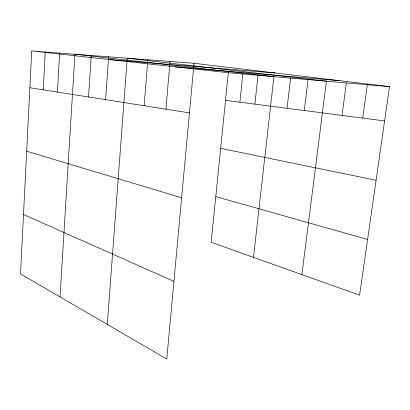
<?xml version="1.0" encoding="UTF-8"?>
<svg xmlns="http://www.w3.org/2000/svg" width="410" height="410" viewBox="0 0 410 410"><rect width="100%" height="100%" fill="white"/><g stroke="black" fill="none" stroke-linecap="round" stroke-linejoin="round"><path stroke-width="0.61" d="M31.724 50.968L20.5 273.936L166.762 359.032L194.038 63.278L31.724 50.968L228.314 72.724L389.5 86.643L359.606 295.18L211.145 242.248L228.314 72.724M43.229 89.836L45.264 51.993M57.4 92.065L59.64 53.085M60.014 296.927L74.927 54.243L273.931 76.665L253.482 257.347M88.493 96.965L91.22 55.478M105.611 99.661L108.614 56.8M107.276 324.423L127.233 58.21L326.427 81.195L301.893 274.603M144.141 105.729L147.831 59.773M165.932 109.162L170.032 61.459M239.876 102.203L242.838 73.979M254.882 104.145L258.028 75.291M287.041 108.307L290.593 78.1M304.292 110.541L308.069 79.612M342.042 115.425L346.332 82.917M362.737 118.1L367.324 84.732M109.414 59.563L275.259 72.99M175.085 66.83L339.772 80.698M194.038 63.278L389.5 86.643M225.515 100.342L384.585 120.929M29.874 87.73L189.466 112.873M220.652 148.358L376.083 180.241M215.768 196.59L367.596 239.455M26.676 151.228L181.635 197.748M23.493 214.507L173.922 281.362"/></g></svg>
